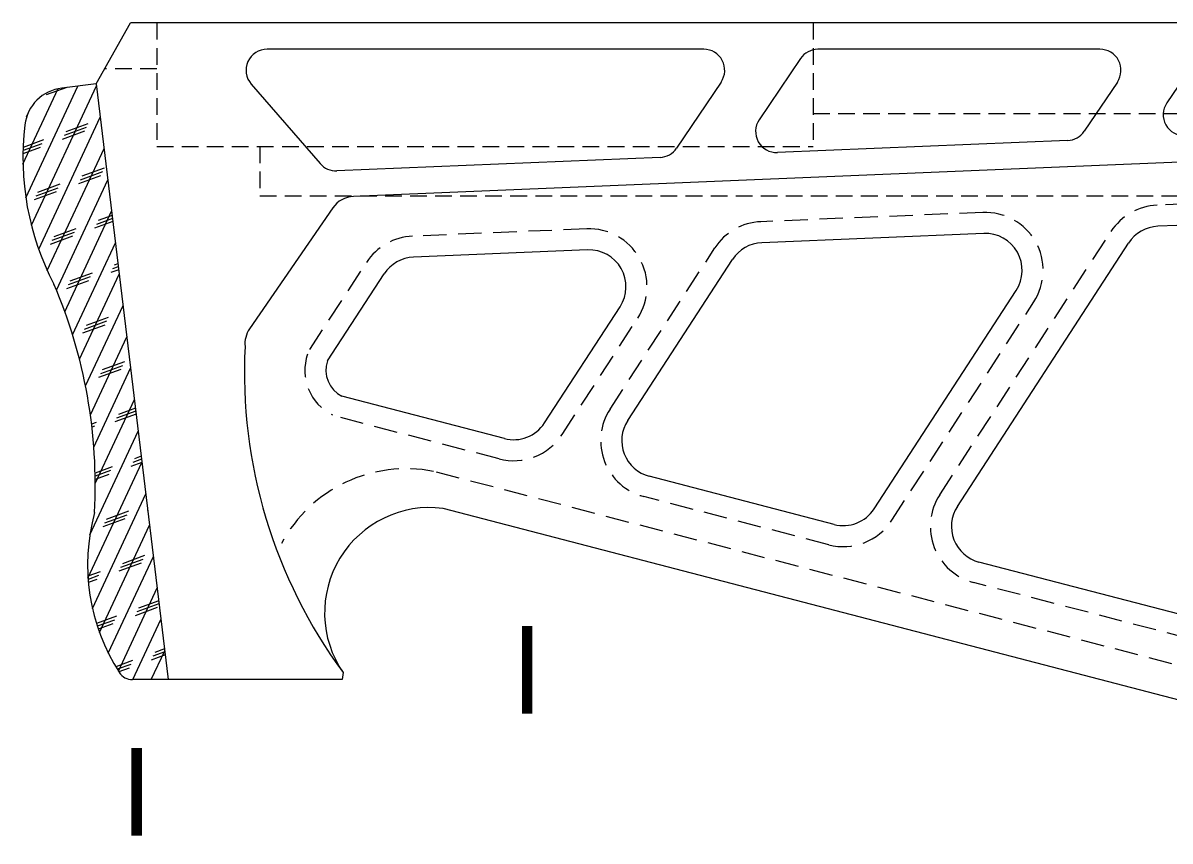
# Model space of a CAD drawing. Header units: millimetres. Extents: x 6817 to 10278, y -2870 to -2258.
# Drawn here: x 7607.5 to 7825.6, y -2656.1 to -2500.6 of the extents above; entities that cross this region are included whole.
import ezdxf

# ---------------------------------------------------------------- set-up
doc = ezdxf.new("R2010")
doc.units = ezdxf.units.MM
doc.linetypes.add('HIDDEN', pattern=[9.525, 6.35, -3.175])
doc.layers.add('图层2', color=108, linetype='Continuous')

# ---------------------------------------------------------------- blocks, each defined once
blk = doc.blocks.new('dfjjjj')
at = {"linetype": 'ByBlock'}
h = blk.add_hatch(dxfattribs=at)
h.set_pattern_fill('CORK', color=4, angle=65)
h.set_pattern_definition([(65, (0, 0), (-2.8775272, 1.341813), []), (200, (2.11, 0.768), (3.07143, -8.438684), [4.49013, -4.49013]), (200, (2.445, 1.487), (3.07143, -8.438684), [4.49013, -4.49013]), (200, (2.781, 2.207), (3.07143, -8.438684), [4.49013, -4.49013])])
h.paths.add_polyline_path([(1332.87, -2802.32, -0.115864), (1340.59, -2845.73, 0.213121), (1345.31, -2876.15, 0.248717), (1347.79, -2877.47), (1354.61, -2877.47), (1340.92, -2764.27), (1334.35, -2765.06, 0.345162), (1327.36, -2772.04, 0.151566)])
at = {"color": 2, "linetype": 'ByBlock'}
blk.add_line((1340.92, -2764.27), (1334.35, -2765.06), dxfattribs=at)
for centre, radius, start, end in [((1335.31, -2773), 8, 96.8983, 173.0692), ((1378.92, -2778.31), 51.94, 173.0692, 207.5431), ((1244.32, -2840.46), 96.41, 356.8663, 23.3025), ((1465.48, -2819), 96.39, 177.1412, 216.3699), ((1377.02, -2855.66), 37.75, 164.748, 212.8718), ((1404.37, -2864.81), 20.03, 82.8798, 214.4956), ((1347.79, -2874.47), 3, 214.1319, 270)]:
    blk.add_arc(centre, radius, start, end, dxfattribs=at)
at = {"layer": '图层2', "color": 2, "linetype": 'ByBlock'}
for p, q in [((1340.92, -2764.27), (1347.43, -2752.68)), ((1900.92, -2752.68), (1347.43, -2752.68)), ((1456.41, -2757.68), (1373.4, -2757.68)), ((1531.75, -2757.68), (1478.13, -2757.68)), ((1474.81, -2759.44), (1466.96, -2771.08)), ((1550.15, -2759.44), (1544.46, -2767.87)), ((1340.92, -2764.27), (1354.61, -2877.47)), ((1370.38, -2764.3), (1383.48, -2779.41)), ((1459.73, -2763.91), (1451.26, -2776.48)), ((1535.07, -2763.91), (1528.76, -2773.27)), ((1525.61, -2775.03), (1470.44, -2777.31)), ((1448.11, -2778.24), (1386.67, -2780.78)), ((1612.47, -2776.43), (1389.82, -2785.65)), ((1385.89, -2787.82), (1370.06, -2810.82)), ((1604.9, -2788.76), (1542.77, -2791.33)), ((1509.67, -2792.7), (1467.45, -2794.45)), ((1434.35, -2795.82), (1401.23, -2797.19)), ((1504.64, -2844.56), (1537.19, -2794.51)), ((1441.96, -2828.24), (1461.87, -2797.63)), ((1384.89, -2816.92), (1395.65, -2800.37)), ((1488.83, -2845.02), (1515.83, -2803.51)), ((1426.15, -2828.71), (1440.51, -2806.63)), ((1418.52, -2831.66), (1387.62, -2823.62)), ((1481.2, -2847.98), (1446.06, -2838.83)), ((1577.04, -2889.25), (1406.85, -2844.94)), ((1570.14, -2871.13), (1508.74, -2855.15)), ((1387.86, -2876.16), (1387.7, -2877.47)), ((1387.7, -2877.47), (1347.79, -2877.47))]:
    blk.add_line(p, q, dxfattribs=at)
at = {"layer": '图层2', "color": 3, "linetype": 'HIDDEN', "ltscale": 0.7}
for p, q in [((1601.93, -2784.87), (1542.6, -2787.33)), ((1509.5, -2788.7), (1467.28, -2790.45)), ((1434.18, -2791.82), (1401.06, -2793.2)), ((1501.29, -2842.38), (1533.84, -2792.33)), ((1438.61, -2826.06), (1458.52, -2795.45)), ((1381.53, -2814.74), (1392.3, -2798.19)), ((1492.19, -2847.2), (1519.18, -2805.69)), ((1429.51, -2830.89), (1443.86, -2808.81)), ((1417.51, -2835.53), (1386.61, -2827.49)), ((1577.69, -2882.86), (1405.06, -2837.93)), ((1480.19, -2851.85), (1445.06, -2842.7)), ((1568.2, -2874.76), (1507.74, -2859.02))]:
    blk.add_line(p, q, dxfattribs=at)
at = {"layer": '图层2', "color": 2, "linetype": 'ByBlock'}
for centre, radius, start, end in [((1373.4, -2761.68), 4, 90, 220.9433), ((1456.41, -2761.68), 4, 325.999, 90), ((1478.13, -2761.68), 4, 90, 145.999), ((1531.75, -2761.68), 4, 325.999, 90), ((1547.78, -2770.1), 4, 145.999, 272.372), ((1470.28, -2773.31), 4, 145.999, 272.372), ((1525.44, -2771.03), 4, 272.372, 325.999), ((1447.94, -2774.24), 4, 272.372, 325.999), ((1386.5, -2776.78), 4, 220.9433, 272.372), ((1390.01, -2790.65), 5, 92.0755, 145.4752), ((1543.06, -2798.32), 7, 92.372, 146.9642), ((1509.96, -2799.69), 7, 326.9642, 92.372), ((1434.64, -2802.81), 7, 326.9642, 92.372), ((1467.74, -2801.44), 7, 92.372, 146.9642), ((1401.52, -2804.19), 7, 92.372, 146.9642), ((1374.18, -2813.66), 5, 145.4752, 186.0762), ((1390.07, -2818.71), 5.48, 160.9434, 243.4647), ((1447.83, -2832.06), 7, 146.9642, 255.4083), ((1420.28, -2824.89), 7, 255.4083, 326.9642), ((1482.96, -2841.21), 7, 255.4083, 326.9642), ((1510.51, -2848.38), 7, 146.9642, 255.4083)]:
    blk.add_arc(centre, radius, start, end, dxfattribs=at)
at = {"layer": '图层2', "color": 3, "linetype": 'HIDDEN', "ltscale": 0.7}
for centre, radius, start, end in [((1509.96, -2799.69), 11, 326.9642, 92.372), ((1543.06, -2798.32), 11, 92.372, 146.9642), ((1467.74, -2801.44), 11, 92.372, 146.9642), ((1401.52, -2804.19), 11, 92.372, 146.9642), ((1434.64, -2802.81), 11, 326.9642, 92.372), ((1390.07, -2818.71), 9.48, 160.9434, 243.4647), ((1447.83, -2832.06), 11, 146.9642, 255.4083), ((1420.28, -2824.89), 11, 255.4083, 326.9642), ((1399.85, -2864.3), 26.89, 78.8137, 151.7909), ((1510.51, -2848.38), 11, 146.9642, 255.4083), ((1482.96, -2841.21), 11, 255.4083, 326.9642)]:
    blk.add_arc(centre, radius, start, end, dxfattribs=at)

msp = doc.modelspace()

# ---------------------------------------------------------------- linework, layer by layer
at = {"layer": '图层2', "color": 1, "linetype": 'HIDDEN', "ltscale": 0.5}
for p, q in [((7632.951, -2500.59), (7632.951, -2524.076)), ((7757.75, -2500.59), (7757.75, -2524.076)), ((7632.951, -2509.284), (7623.067, -2509.284)), ((7757.75, -2517.79), (8181.442, -2517.79)), ((7632.951, -2524.076), (7757.75, -2524.076)), ((7652.543, -2524.076), (7652.543, -2533.466)), ((7652.543, -2533.466), (8035.303, -2533.466))]:
    msp.add_line(p, q, dxfattribs=at)
at = {"layer": '图层2', "color": 6, "linetype": 'ByBlock', "const_width": 2}
for points in [[(7703.381, -2615.2), (7703.381, -2631.865)], [(7629.132, -2638.416), (7629.132, -2655.081)]]:
    msp.add_lwpolyline(points, dxfattribs=at)

# ---------------------------------------------------------------- block references
at = {"layer": '图层2', "color": 6, "linetype": 'ByBlock'}
msp.add_blockref('dfjjjj', (6280.524, 252.088), dxfattribs=at)

doc.saveas('drawing.dxf')
